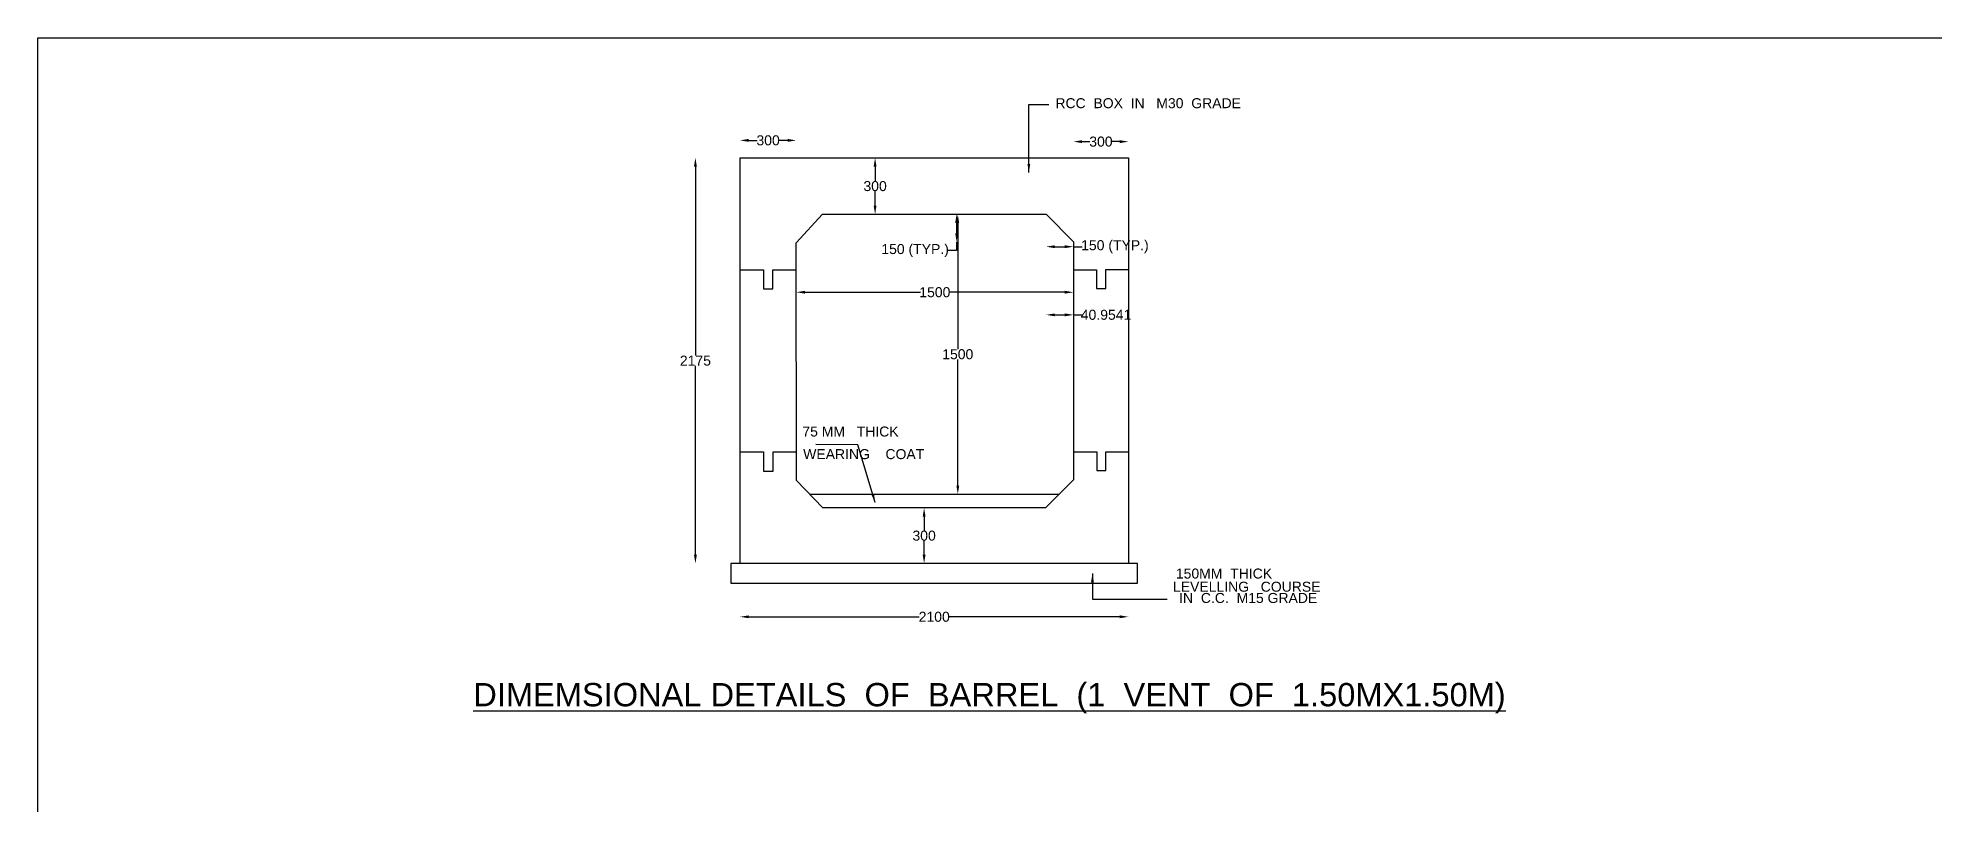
# Model space of a CAD drawing. Header units: inches. Extents: x 43114 to 47894, y -107 to 3224.
# Drawn here: x 43114 to 45958, y 2074 to 3224 of the extents above; entities that cross this region are included whole.
import ezdxf

# ---------------------------------------------------------------- set-up
doc = ezdxf.new("R2010")
doc.units = ezdxf.units.IN
doc.header["$MEASUREMENT"] = 0
doc.layers.add('DIMENSIONS', color=255, linetype='Continuous')
doc.layers.add('TEXT', color=1, linetype='Continuous')
doc.styles.get("Standard").update_dxf_attribs({"font": 'arial.ttf', "height": 15})
doc.dimstyles.get("Standard").update_dxf_attribs({"dimtxt": 12, "dimasz": 13, "dimexe": 0.18, "dimexo": 0.0625, "dimgap": 0.09, "dimtad": 0, "dimtih": 1, "dimtoh": 1, "dimdec": 4, "dimzin": 0, "dimdsep": 46, "dimtxsty": 'Standard', "dimcen": 0.09, "dimse1": 1, "dimse2": 1, "dimadec": 0, "dimazin": 0, "dimtfac": 1, "dimtdec": 4, "dimtofl": 0, "dimtmove": 0, "dimatfit": 3, "dimfxl": 1, "dimtolj": 1, "dimtzin": 0, "dimarcsym": 0})

# ---------------------------------------------------------------- blocks, each defined once
blk = doc.blocks.new('*D1')
at = {"layer": 'Defpoints', "color": 0, "transparency": 16777216}
for p in [(44166.7, 3043.6), (44099.8, 2434.9), (44166.7, 2434.9)]:
    blk.add_point(p, dxfattribs=at)
at = {"layer": 'DIMENSIONS', "color": 0, "lineweight": -2, "transparency": 16777216}
for p, q in [((44099.8, 3030.6), (44099.8, 2747)), ((44099.8, 2447.9), (44099.8, 2731.5))]:
    blk.add_line(p, q, dxfattribs=at)
at = {"layer": 'DIMENSIONS', "color": 0, "transparency": 16777216}
for points in [[(44097.6, 3030.6), (44102, 3030.6), (44099.8, 3043.6)], [(44097.6, 2447.9), (44102, 2447.9), (44099.8, 2434.9)]]:
    blk.add_solid(points, dxfattribs=at)
at = {"layer": 'DIMENSIONS', "color": 0, "transparency": 16777216, "insert": (44099.8, 2739.2), "char_height": 15, "attachment_point": 5}
blk.add_mtext('\\A1;2175', dxfattribs=at)
blk = doc.blocks.new('*D2')
at = {"layer": 'Defpoints', "color": 0, "transparency": 16777216}
for p in [(44251, 3069.9), (44166.7, 2916.9), (44251, 2916.1)]:
    blk.add_point(p, dxfattribs=at)
at = {"layer": 'DIMENSIONS', "color": 0, "lineweight": -2, "transparency": 16777216}
for p, q in [((44179.7, 3069.9), (44192.2, 3069.9)), ((44238, 3069.9), (44225.5, 3069.9))]:
    blk.add_line(p, q, dxfattribs=at)
at = {"layer": 'DIMENSIONS', "color": 0, "transparency": 16777216}
for points in [[(44179.7, 3072.1), (44179.7, 3067.7), (44166.7, 3069.9)], [(44238, 3072.1), (44238, 3067.7), (44251, 3069.9)]]:
    blk.add_solid(points, dxfattribs=at)
at = {"layer": 'DIMENSIONS', "color": 0, "transparency": 16777216, "insert": (44208.8, 3069.9), "char_height": 15, "attachment_point": 5}
blk.add_mtext('\\A1;300', dxfattribs=at)
blk = doc.blocks.new('*D3')
at = {"layer": 'Defpoints', "color": 0, "transparency": 16777216}
for p in [(44369.3, 3043.6), (44369.3, 2958.9), (44369.3, 2958.9)]:
    blk.add_point(p, dxfattribs=at)
at = {"layer": 'DIMENSIONS', "color": 0, "lineweight": -2, "transparency": 16777216}
for p, q in [((44369.3, 3030.6), (44369.3, 3009)), ((44369.3, 2971.9), (44369.3, 2993.5))]:
    blk.add_line(p, q, dxfattribs=at)
at = {"layer": 'DIMENSIONS', "color": 0, "transparency": 16777216}
for points in [[(44367.1, 3030.6), (44371.4, 3030.6), (44369.3, 3043.6)], [(44367.1, 2971.9), (44371.4, 2971.9), (44369.3, 2958.9)]]:
    blk.add_solid(points, dxfattribs=at)
at = {"layer": 'DIMENSIONS', "color": 0, "transparency": 16777216, "insert": (44369.3, 3001.2), "char_height": 15, "attachment_point": 5}
blk.add_mtext('\\A1;300', dxfattribs=at)
blk = doc.blocks.new('*D4')
at = {"layer": 'Defpoints', "color": 0, "transparency": 16777216}
for p in [(44251.1, 2841.9), (44666.8, 2841.9), (44666.8, 2841.9)]:
    blk.add_point(p, dxfattribs=at)
at = {"layer": 'DIMENSIONS', "color": 0, "lineweight": -2, "transparency": 16777216}
for p, q in [((44264.1, 2841.9), (44437.2, 2841.9)), ((44653.8, 2841.9), (44480.7, 2841.9))]:
    blk.add_line(p, q, dxfattribs=at)
at = {"layer": 'DIMENSIONS', "color": 0, "transparency": 16777216}
for points in [[(44264.1, 2844.1), (44264.1, 2839.8), (44251.1, 2841.9)], [(44653.8, 2844.1), (44653.8, 2839.8), (44666.8, 2841.9)]]:
    blk.add_solid(points, dxfattribs=at)
at = {"layer": 'DIMENSIONS', "color": 0, "transparency": 16777216, "insert": (44458.9, 2841.9), "char_height": 15, "attachment_point": 5}
blk.add_mtext('\\A1;1500', dxfattribs=at)
blk = doc.blocks.new('*D5')
at = {"layer": 'Defpoints', "color": 0, "transparency": 16777216}
for p in [(44625.8, 2958.9), (44491.6, 2917.5), (44666.8, 2917.5)]:
    blk.add_point(p, dxfattribs=at)
at = {"layer": 'DIMENSIONS', "color": 0, "lineweight": -2, "transparency": 16777216}
for p, q in [((44491.6, 2945.9), (44491.6, 2930.5)), ((44491.6, 2904.5), (44478.6, 2904.5)), ((44491.6, 2917.5), (44491.6, 2904.5))]:
    blk.add_line(p, q, dxfattribs=at)
at = {"layer": 'DIMENSIONS', "color": 0, "transparency": 16777216}
for points in [[(44489.4, 2945.9), (44493.7, 2945.9), (44491.6, 2958.9)], [(44489.4, 2930.5), (44493.7, 2930.5), (44491.6, 2917.5)]]:
    blk.add_solid(points, dxfattribs=at)
at = {"layer": 'DIMENSIONS', "color": 0, "transparency": 16777216, "insert": (44429.3, 2904.5), "char_height": 15, "attachment_point": 5}
blk.add_mtext('\\A1;150 (TYP.)', dxfattribs=at)
blk = doc.blocks.new('*D6')
at = {"layer": 'Defpoints', "color": 0, "transparency": 16777216}
for p in [(44499.5, 2958.9), (44493.3, 2538.8), (44499.4, 2538.8)]:
    blk.add_point(p, dxfattribs=at)
at = {"layer": 'DIMENSIONS', "color": 0, "lineweight": -2, "transparency": 16777216}
for p, q in [((44493.3, 2945.9), (44493.3, 2756.6)), ((44493.3, 2551.8), (44493.3, 2741.1))]:
    blk.add_line(p, q, dxfattribs=at)
at = {"layer": 'DIMENSIONS', "color": 0, "transparency": 16777216}
for points in [[(44491.2, 2945.9), (44495.5, 2945.9), (44493.3, 2958.9)], [(44491.2, 2551.8), (44495.5, 2551.8), (44493.3, 2538.8)]]:
    blk.add_solid(points, dxfattribs=at)
at = {"layer": 'DIMENSIONS', "color": 0, "transparency": 16777216, "insert": (44493.3, 2748.8), "char_height": 15, "attachment_point": 5}
blk.add_mtext('\\A1;1500', dxfattribs=at)
blk = doc.blocks.new('*D7')
at = {"layer": 'Defpoints', "color": 0, "transparency": 16777216}
for p in [(44749.2, 3068), (44666.8, 2917.5), (44749.2, 2917.5)]:
    blk.add_point(p, dxfattribs=at)
at = {"layer": 'DIMENSIONS', "color": 0, "lineweight": -2, "transparency": 16777216}
for p, q in [((44679.8, 3068), (44691.4, 3068)), ((44736.2, 3068), (44724.6, 3068))]:
    blk.add_line(p, q, dxfattribs=at)
at = {"layer": 'DIMENSIONS', "color": 0, "transparency": 16777216}
for points in [[(44679.8, 3070.2), (44679.8, 3065.8), (44666.8, 3068)], [(44736.2, 3070.2), (44736.2, 3065.8), (44749.2, 3068)]]:
    blk.add_solid(points, dxfattribs=at)
at = {"layer": 'DIMENSIONS', "color": 0, "transparency": 16777216, "insert": (44708, 3068), "char_height": 15, "attachment_point": 5}
blk.add_mtext('\\A1;300', dxfattribs=at)
blk = doc.blocks.new('*D8')
at = {"layer": 'Defpoints', "color": 0, "transparency": 16777216}
for p in [(44625.8, 2958.9), (44666.8, 2917.5), (44666.8, 2808)]:
    blk.add_point(p, dxfattribs=at)
at = {"layer": 'DIMENSIONS', "color": 0, "lineweight": -2, "transparency": 16777216}
for p, q in [((44638.8, 2808), (44653.8, 2808)), ((44666.8, 2808), (44679.8, 2808))]:
    blk.add_line(p, q, dxfattribs=at)
at = {"layer": 'DIMENSIONS', "color": 0, "transparency": 16777216}
for points in [[(44638.8, 2810.1), (44638.8, 2805.8), (44625.8, 2808)], [(44653.8, 2810.1), (44653.8, 2805.8), (44666.8, 2808)]]:
    blk.add_solid(points, dxfattribs=at)
at = {"layer": 'DIMENSIONS', "color": 0, "transparency": 16777216, "insert": (44715.7, 2808), "char_height": 15, "attachment_point": 5}
blk.add_mtext('\\A1;40.9541', dxfattribs=at)
blk = doc.blocks.new('*D9')
at = {"layer": 'Defpoints', "color": 0, "transparency": 16777216}
for p in [(44625.8, 2958.9), (44666.8, 2917.5), (44666.8, 2910.3)]:
    blk.add_point(p, dxfattribs=at)
at = {"layer": 'DIMENSIONS', "color": 0, "lineweight": -2, "transparency": 16777216}
for p, q in [((44638.8, 2910.3), (44653.8, 2910.3)), ((44666.8, 2910.3), (44679.8, 2910.3))]:
    blk.add_line(p, q, dxfattribs=at)
at = {"layer": 'DIMENSIONS', "color": 0, "transparency": 16777216}
for points in [[(44638.8, 2912.5), (44638.8, 2908.1), (44625.8, 2910.3)], [(44653.8, 2912.5), (44653.8, 2908.1), (44666.8, 2910.3)]]:
    blk.add_solid(points, dxfattribs=at)
at = {"layer": 'DIMENSIONS', "color": 0, "transparency": 16777216, "insert": (44729, 2910.3), "char_height": 15, "attachment_point": 5}
blk.add_mtext('\\A1;150 (TYP.)', dxfattribs=at)
blk = doc.blocks.new('*D10')
at = {"layer": 'Defpoints', "color": 0, "transparency": 16777216}
for p in [(44442.8, 2518.1), (44442.8, 2434.9), (44442.8, 2434.9)]:
    blk.add_point(p, dxfattribs=at)
at = {"layer": 'DIMENSIONS', "color": 0, "lineweight": -2, "transparency": 16777216}
for p, q in [((44442.8, 2505.1), (44442.8, 2484.2)), ((44442.8, 2447.9), (44442.8, 2468.7))]:
    blk.add_line(p, q, dxfattribs=at)
at = {"layer": 'DIMENSIONS', "color": 0, "transparency": 16777216}
for points in [[(44440.7, 2505.1), (44445, 2505.1), (44442.8, 2518.1)], [(44440.7, 2447.9), (44445, 2447.9), (44442.8, 2434.9)]]:
    blk.add_solid(points, dxfattribs=at)
at = {"layer": 'DIMENSIONS', "color": 0, "transparency": 16777216, "insert": (44442.8, 2476.5), "char_height": 15, "attachment_point": 5}
blk.add_mtext('\\A1;300', dxfattribs=at)
blk = doc.blocks.new('*D11')
at = {"layer": 'Defpoints', "color": 0, "transparency": 16777216}
for p in [(44166.7, 2434.9), (44749.2, 2434.9), (44749.2, 2354.7)]:
    blk.add_point(p, dxfattribs=at)
at = {"layer": 'DIMENSIONS', "color": 0, "lineweight": -2, "transparency": 16777216}
for p, q in [((44179.7, 2354.7), (44435.4, 2354.7)), ((44736.2, 2354.7), (44480.5, 2354.7))]:
    blk.add_line(p, q, dxfattribs=at)
at = {"layer": 'DIMENSIONS', "color": 0, "transparency": 16777216}
for points in [[(44179.7, 2356.9), (44179.7, 2352.6), (44166.7, 2354.7)], [(44736.2, 2356.9), (44736.2, 2352.6), (44749.2, 2354.7)]]:
    blk.add_solid(points, dxfattribs=at)
at = {"layer": 'DIMENSIONS', "color": 0, "transparency": 16777216, "insert": (44458, 2354.7), "char_height": 15, "attachment_point": 5}
blk.add_mtext('\\A1;2100', dxfattribs=at)

msp = doc.modelspace()

# ---------------------------------------------------------------- linework, layer by layer
at = {"layer": 'DIMENSIONS', "color": 0}
for points in [[(47866.9341, -107.15643), (43113.60734, -107.15643), (43113.60734, 3223.7276), (47866.9341, 3223.7276)], [(44166.71496, 3043.59231), (44749.19615, 3043.59231), (44749.19615, 2434.86717), (44166.71496, 2434.86717)], [(44762.88948, 2434.86717), (44153.00258, 2434.86717), (44153.00258, 2405.46856), (44762.88948, 2405.46856)]]:
    msp.add_lwpolyline(points, close=True, dxfattribs=at)
for points in [[(44250.963, 2916.11608), (44290.5522, 2958.87492), (44625.82856, 2958.87492), (44666.78264, 2917.53424), (44666.78264, 2560.34556), (44625.10734, 2518.08453), (44291.03702, 2518.08453), (44251.5521, 2559.56632), (44250.963, 2916.11608)], [(44166.71496, 2875.37509), (44201.7355, 2875.37509), (44201.7355, 2846.87187), (44215.99629, 2846.87187), (44215.99629, 2875.37509), (44251.03021, 2875.43297)], [(44666.78264, 2875.43297), (44701.46905, 2875.43297), (44701.46905, 2847.36574), (44715.48713, 2847.36574), (44715.48713, 2876.07278), (44749.19615, 2876.07278)], [(44166.71496, 2602.46345), (44201.71438, 2602.46345), (44201.71438, 2573.5208), (44216.64491, 2573.5208), (44216.64491, 2602.46345), (44251.48113, 2602.521)], [(44666.78264, 2602.60292), (44701.81186, 2602.60292), (44701.81186, 2574.32684), (44715.49533, 2574.32684), (44715.49533, 2602.60292), (44749.19615, 2602.60292)], [(44271.29456, 2538.82542), (44645.48159, 2538.74513)]]:
    msp.add_lwpolyline(points, dxfattribs=at)

# ---------------------------------------------------------------- texts
at = {"layer": 'TEXT', "color": 0}
for s, height, p in [('RCC  BOX  IN   M30  GRADE', 15, (44639.7473, 3118.21522)), ('75 MM   THICK', 15, (44260.19542, 2625.37097)), ('WEARING    COAT', 15, (44261.43832, 2591.43063)), ('150MM  THICK', 15, (44820.39519, 2412.16289)), ('LEVELLING   COURSE', 15, (44816.09481, 2392.40003)), ('IN  C.C.  M15 GRADE', 15, (44825.28944, 2375.51383)), ('%%UDIMEMSIONAL DETAILS  OF  BARREL  (1  VENT  OF  1.50MX1.50M)', 35, (43766.61634, 2220.35919))]:
    msp.add_text(s, height=height, dxfattribs=at).set_placement(p)

# ---------------------------------------------------------------- dimensions: what is measured, and where the dimension line sits
at = {"layer": 'DIMENSIONS', "color": 0}
for base, p1, p2, text, picture, middle in [((44250.963, 3069.88434), (44166.71496, 2916.92875), (44250.963, 2916.11608), '300', '*D2', (44208.83898, 3069.88434)), ((44749.19615, 3068.01173), (44666.78264, 2917.53424), (44749.19615, 2917.53424), '300', '*D7', (44707.9894, 3068.01173)), ((44666.78264, 2910.30638), (44625.82856, 2958.87492), (44666.78264, 2917.53424), '150 (TYP.)', '*D9', (44729.01145, 2910.30638)), ((44666.78264, 2841.93038), (44251.08557, 2841.93038), (44666.78264, 2841.93038), '1500', '*D4', (44458.9341, 2841.93038)), ((44749.19615, 2354.73249), (44166.71496, 2434.86717), (44749.19615, 2434.86717), '2100', '*D11', (44457.95556, 2354.73249))]:
    dim = msp.add_linear_dim(base=base, p1=p1, p2=p2, text=text, dimstyle='Standard', dxfattribs=at)
    dim.commit()
    dim.dimension.update_dxf_attribs({"geometry": picture, "text_midpoint": middle})
for base, p1, p2, text, picture, middle in [((44099.79214, 2434.86717), (44166.71496, 3043.59231), (44166.71496, 2434.86717), '2175', '*D1', (44099.79214, 2739.22974)), ((44369.25723, 2958.87492), (44369.25723, 3043.59231), (44369.25723, 2958.87492), '300', '*D3', (44369.25723, 3001.23361)), ((44491.57445, 2917.53424), (44625.82856, 2958.87492), (44666.78264, 2917.53424), '150 (TYP.)', '*D5', (44429.34563, 2904.53424)), ((44493.33906, 2538.77647), (44499.51429, 2958.87492), (44499.42415, 2538.77647), '1500', '*D6', (44493.33906, 2748.82569)), ((44442.8397, 2434.86717), (44442.8397, 2518.08453), (44442.8397, 2434.86717), '300', '*D10', (44442.8397, 2476.47585))]:
    dim = msp.add_linear_dim(base=base, p1=p1, p2=p2, angle=90, text=text, dimstyle='Standard', dxfattribs=at)
    dim.commit()
    dim.dimension.update_dxf_attribs({"geometry": picture, "text_midpoint": middle})
dim = msp.add_linear_dim(base=(44666.78264, 2807.97206), p1=(44625.82856, 2958.87492), p2=(44666.78264, 2917.53424), dimstyle='Standard', dxfattribs=at)
dim.commit()
dim.dimension.update_dxf_attribs({"geometry": '*D8', "text_midpoint": (44715.68949, 2807.97206)})

# ---------------------------------------------------------------- leaders
for points in [[(44599.90464, 3021.65418), (44599.90464, 3123.76671), (44630.01009, 3123.76671)], [(44369.43367, 2526.20187), (44343.46585, 2612.75482), (44280.40511, 2613.28916)], [(44695.32342, 2419.66809), (44695.32342, 2381.04885), (44807.29265, 2381.04885)]]:
    msp.add_leader(points, dimstyle='Standard', override={"dimgap": 0.09, "dimtad": 0}, dxfattribs=at)

doc.saveas('drawing.dxf')
